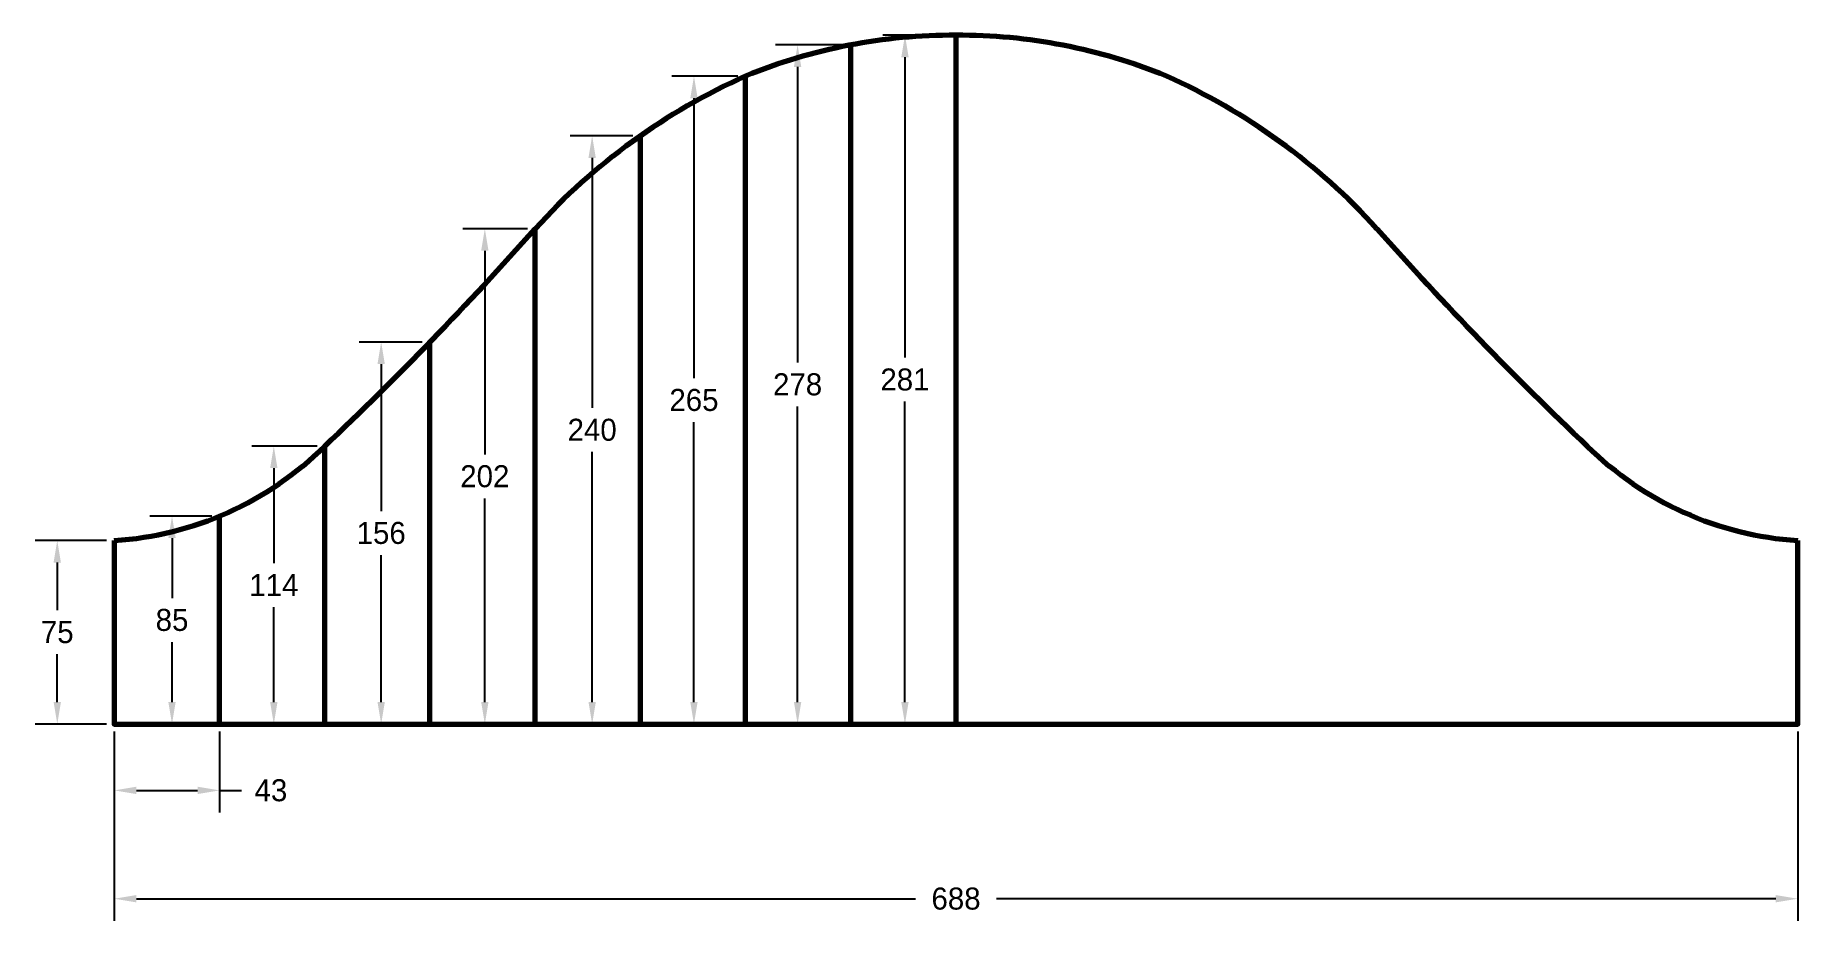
# Model space of a CAD drawing. Extents: x 656 to 1376, y 223 to 585.
import ezdxf

# ---------------------------------------------------------------- set-up
doc = ezdxf.new("R2010")
doc.units = 0
doc.header["$MEASUREMENT"] = 0
doc.dimstyles.get("Standard").update_dxf_attribs({"dimscale": 50, "dimtxt": 0.18, "dimasz": 0.18, "dimexe": 0.18, "dimexo": 0.0625, "dimgap": 0.09, "dimtad": 0, "dimtih": 1, "dimtoh": 1, "dimdec": 0, "dimzin": 0, "dimdsep": 46, "dimtxsty": 'Standard', "dimcen": 0.09, "dimadec": 0, "dimazin": 0, "dimtfac": 1, "dimtdec": 0, "dimtofl": 0, "dimtmove": 0, "dimatfit": 3, "dimfxl": 1, "dimtolj": 1, "dimtzin": 0, "dimarcsym": 0})

# ---------------------------------------------------------------- blocks, each defined once
blk = doc.blocks.new('*D2')
at = {"color": 0, "linetype": 'Continuous', "lineweight": -2, "transparency": 16777216}
for p, q in [((688.01, 300.43), (688.01, 223.16)), ((1376.02, 300.43), (1376.02, 223.16)), ((697.01, 232.16), (1015.51, 232.16)), ((1367.02, 232.16), (1048.51, 232.16))]:
    blk.add_line(p, q, dxfattribs=at)
at = {"color": 0, "linetype": 'Continuous', "transparency": 16777216}
for points in [[(697.01, 233.66), (697.01, 230.66), (688.01, 232.16)], [(1367.02, 233.66), (1367.02, 230.66), (1376.02, 232.16)]]:
    blk.add_solid(points, dxfattribs=at)
at = {"layer": 'Defpoints', "color": 0, "linetype": 'Continuous', "transparency": 16777216}
for p in [(688.01, 303.55), (1376.02, 303.55), (1376.02, 232.16)]:
    blk.add_point(p, dxfattribs=at)
at = {"color": 0, "linetype": 'Continuous', "transparency": 16777216, "insert": (1032.01, 232.16), "char_height": 9, "attachment_point": 5}
blk.add_mtext('\\A1;688', dxfattribs=at)
blk = doc.blocks.new('*D3')
at = {"color": 0, "linetype": 'Continuous', "lineweight": -2, "transparency": 16777216}
for p, q in [((688.01, 300.43), (688.01, 267.43)), ((731.01, 300.43), (731.01, 267.43)), ((697.01, 276.43), (722.01, 276.43)), ((731.01, 276.43), (740.01, 276.43))]:
    blk.add_line(p, q, dxfattribs=at)
at = {"color": 0, "linetype": 'Continuous', "transparency": 16777216}
for points in [[(697.01, 277.93), (697.01, 274.93), (688.01, 276.43)], [(722.01, 277.93), (722.01, 274.93), (731.01, 276.43)]]:
    blk.add_solid(points, dxfattribs=at)
at = {"layer": 'Defpoints', "color": 0, "linetype": 'Continuous', "transparency": 16777216}
for p in [(688.01, 303.55), (731.01, 303.55), (731.01, 276.43)]:
    blk.add_point(p, dxfattribs=at)
at = {"color": 0, "linetype": 'Continuous', "transparency": 16777216, "insert": (752.01, 276.43), "char_height": 9, "attachment_point": 5}
blk.add_mtext('\\A1;43', dxfattribs=at)
blk = doc.blocks.new('*D4')
at = {"color": 0, "linetype": 'Continuous', "lineweight": -2, "transparency": 16777216}
for p, q in [((684.88, 378.55), (655.69, 378.55)), ((664.69, 369.55), (664.69, 350.05)), ((664.69, 312.55), (664.69, 332.05)), ((684.88, 303.55), (655.69, 303.55))]:
    blk.add_line(p, q, dxfattribs=at)
at = {"color": 0, "linetype": 'Continuous', "transparency": 16777216}
for points in [[(663.19, 369.55), (666.19, 369.55), (664.69, 378.55)], [(663.19, 312.55), (666.19, 312.55), (664.69, 303.55)]]:
    blk.add_solid(points, dxfattribs=at)
at = {"layer": 'Defpoints', "color": 0, "linetype": 'Continuous', "transparency": 16777216}
for p in [(664.69, 378.55), (688.01, 378.55), (688.01, 303.55)]:
    blk.add_point(p, dxfattribs=at)
at = {"color": 0, "linetype": 'Continuous', "transparency": 16777216, "insert": (664.69, 341.05), "char_height": 9, "attachment_point": 5}
blk.add_mtext('\\A1;75', dxfattribs=at)
blk = doc.blocks.new('*D5')
at = {"color": 0, "linetype": 'Continuous', "lineweight": -2, "transparency": 16777216}
for p, q in [((727.88, 388.52), (702.59, 388.52)), ((711.59, 379.52), (711.59, 355.04)), ((711.59, 312.55), (711.59, 337.04)), ((727.88, 303.55), (702.59, 303.55))]:
    blk.add_line(p, q, dxfattribs=at)
at = {"color": 0, "linetype": 'Continuous', "transparency": 16777216}
for points in [[(710.09, 379.52), (713.09, 379.52), (711.59, 388.52)], [(710.09, 312.55), (713.09, 312.55), (711.59, 303.55)]]:
    blk.add_solid(points, dxfattribs=at)
at = {"layer": 'Defpoints', "color": 0, "linetype": 'Continuous', "transparency": 16777216}
for p in [(711.59, 388.52), (731.01, 388.52), (731.01, 303.55)]:
    blk.add_point(p, dxfattribs=at)
at = {"color": 0, "linetype": 'Continuous', "transparency": 16777216, "insert": (711.59, 346.04), "char_height": 9, "attachment_point": 5}
blk.add_mtext('\\A1;85', dxfattribs=at)
blk = doc.blocks.new('*D6')
at = {"color": 0, "linetype": 'Continuous', "lineweight": -2, "transparency": 16777216}
for p, q in [((770.88, 417.12), (744.19, 417.12)), ((753.19, 408.12), (753.19, 369.34)), ((753.19, 312.55), (753.19, 351.34)), ((770.88, 303.55), (744.19, 303.55))]:
    blk.add_line(p, q, dxfattribs=at)
at = {"color": 0, "linetype": 'Continuous', "transparency": 16777216}
for points in [[(751.69, 408.12), (754.69, 408.12), (753.19, 417.12)], [(751.69, 312.55), (754.69, 312.55), (753.19, 303.55)]]:
    blk.add_solid(points, dxfattribs=at)
at = {"layer": 'Defpoints', "color": 0, "linetype": 'Continuous', "transparency": 16777216}
for p in [(753.19, 417.12), (774.01, 417.12), (774.01, 303.55)]:
    blk.add_point(p, dxfattribs=at)
at = {"color": 0, "linetype": 'Continuous', "transparency": 16777216, "insert": (753.19, 360.34), "char_height": 9, "attachment_point": 5}
blk.add_mtext('\\A1;114', dxfattribs=at)
blk = doc.blocks.new('*D7')
at = {"color": 0, "linetype": 'Continuous', "lineweight": -2, "transparency": 16777216}
for p, q in [((813.89, 459.62), (788.07, 459.62)), ((797.07, 450.62), (797.07, 390.59)), ((797.07, 312.55), (797.07, 372.59)), ((813.89, 303.55), (788.07, 303.55))]:
    blk.add_line(p, q, dxfattribs=at)
at = {"color": 0, "linetype": 'Continuous', "transparency": 16777216}
for points in [[(795.57, 450.62), (798.57, 450.62), (797.07, 459.62)], [(795.57, 312.55), (798.57, 312.55), (797.07, 303.55)]]:
    blk.add_solid(points, dxfattribs=at)
at = {"layer": 'Defpoints', "color": 0, "linetype": 'Continuous', "transparency": 16777216}
for p in [(797.07, 459.62), (817.01, 459.62), (817.01, 303.55)]:
    blk.add_point(p, dxfattribs=at)
at = {"color": 0, "linetype": 'Continuous', "transparency": 16777216, "insert": (797.07, 381.59), "char_height": 9, "attachment_point": 5}
blk.add_mtext('\\A1;156', dxfattribs=at)
blk = doc.blocks.new('*D8')
at = {"color": 0, "linetype": 'Continuous', "lineweight": -2, "transparency": 16777216}
for p, q in [((856.89, 505.97), (830.43, 505.97)), ((839.43, 496.97), (839.43, 413.76)), ((839.43, 312.55), (839.43, 395.76)), ((856.89, 303.55), (830.43, 303.55))]:
    blk.add_line(p, q, dxfattribs=at)
at = {"color": 0, "linetype": 'Continuous', "transparency": 16777216}
for points in [[(837.93, 496.97), (840.93, 496.97), (839.43, 505.97)], [(837.93, 312.55), (840.93, 312.55), (839.43, 303.55)]]:
    blk.add_solid(points, dxfattribs=at)
at = {"layer": 'Defpoints', "color": 0, "linetype": 'Continuous', "transparency": 16777216}
for p in [(839.43, 505.97), (860.01, 505.97), (860.01, 303.55)]:
    blk.add_point(p, dxfattribs=at)
at = {"color": 0, "linetype": 'Continuous', "transparency": 16777216, "insert": (839.43, 404.76), "char_height": 9, "attachment_point": 5}
blk.add_mtext('\\A1;202', dxfattribs=at)
blk = doc.blocks.new('*D9')
at = {"color": 0, "linetype": 'Continuous', "lineweight": -2, "transparency": 16777216}
for p, q in [((899.89, 543.92), (874.3, 543.92)), ((883.3, 534.92), (883.3, 432.74)), ((883.3, 312.55), (883.3, 414.74)), ((899.89, 303.55), (874.3, 303.55))]:
    blk.add_line(p, q, dxfattribs=at)
at = {"color": 0, "linetype": 'Continuous', "transparency": 16777216}
for points in [[(881.8, 534.92), (884.8, 534.92), (883.3, 543.92)], [(881.8, 312.55), (884.8, 312.55), (883.3, 303.55)]]:
    blk.add_solid(points, dxfattribs=at)
at = {"layer": 'Defpoints', "color": 0, "linetype": 'Continuous', "transparency": 16777216}
for p in [(883.3, 543.92), (903.01, 543.92), (903.01, 303.55)]:
    blk.add_point(p, dxfattribs=at)
at = {"color": 0, "linetype": 'Continuous', "transparency": 16777216, "insert": (883.3, 423.74), "char_height": 9, "attachment_point": 5}
blk.add_mtext('\\A1;240', dxfattribs=at)
blk = doc.blocks.new('*D11')
at = {"color": 0, "linetype": 'Continuous', "lineweight": -2, "transparency": 16777216}
for p, q in [((942.89, 568.31), (915.9, 568.31)), ((924.9, 559.31), (924.9, 444.93)), ((924.9, 312.55), (924.9, 426.93)), ((942.89, 303.55), (915.9, 303.55))]:
    blk.add_line(p, q, dxfattribs=at)
at = {"color": 0, "linetype": 'Continuous', "transparency": 16777216}
for points in [[(923.4, 559.31), (926.4, 559.31), (924.9, 568.31)], [(923.4, 312.55), (926.4, 312.55), (924.9, 303.55)]]:
    blk.add_solid(points, dxfattribs=at)
at = {"layer": 'Defpoints', "color": 0, "linetype": 'Continuous', "transparency": 16777216}
for p in [(924.9, 568.31), (946.01, 568.31), (946.01, 303.55)]:
    blk.add_point(p, dxfattribs=at)
at = {"color": 0, "linetype": 'Continuous', "transparency": 16777216, "insert": (924.9, 435.93), "char_height": 9, "attachment_point": 5}
blk.add_mtext('\\A1;265', dxfattribs=at)
blk = doc.blocks.new('*D12')
at = {"color": 0, "linetype": 'Continuous', "lineweight": -2, "transparency": 16777216}
for p, q in [((985.89, 581.09), (958.26, 581.09)), ((967.26, 572.09), (967.26, 451.32)), ((967.26, 312.55), (967.26, 433.32)), ((985.89, 303.55), (958.26, 303.55))]:
    blk.add_line(p, q, dxfattribs=at)
at = {"color": 0, "linetype": 'Continuous', "transparency": 16777216}
for points in [[(965.76, 572.09), (968.76, 572.09), (967.26, 581.09)], [(965.76, 312.55), (968.76, 312.55), (967.26, 303.55)]]:
    blk.add_solid(points, dxfattribs=at)
at = {"layer": 'Defpoints', "color": 0, "linetype": 'Continuous', "transparency": 16777216}
for p in [(967.26, 581.09), (989.01, 581.09), (989.01, 303.55)]:
    blk.add_point(p, dxfattribs=at)
at = {"color": 0, "linetype": 'Continuous', "transparency": 16777216, "insert": (967.26, 442.32), "char_height": 9, "attachment_point": 5}
blk.add_mtext('\\A1;278', dxfattribs=at)
blk = doc.blocks.new('*D13')
at = {"color": 0, "linetype": 'Continuous', "lineweight": -2, "transparency": 16777216}
for p, q in [((1028.89, 585.02), (1002.14, 585.02)), ((1011.14, 576.02), (1011.14, 453.29)), ((1011.14, 312.55), (1011.14, 435.29)), ((1028.89, 303.55), (1002.14, 303.55))]:
    blk.add_line(p, q, dxfattribs=at)
at = {"color": 0, "linetype": 'Continuous', "transparency": 16777216}
for points in [[(1009.64, 576.02), (1012.64, 576.02), (1011.14, 585.02)], [(1009.64, 312.55), (1012.64, 312.55), (1011.14, 303.55)]]:
    blk.add_solid(points, dxfattribs=at)
at = {"layer": 'Defpoints', "color": 0, "linetype": 'Continuous', "transparency": 16777216}
for p in [(1011.14, 585.02), (1032.01, 585.02), (1032.01, 303.55)]:
    blk.add_point(p, dxfattribs=at)
at = {"color": 0, "linetype": 'Continuous', "transparency": 16777216, "insert": (1011.14, 444.29), "char_height": 9, "attachment_point": 5}
blk.add_mtext('\\A1;281', dxfattribs=at)

msp = doc.modelspace()

# ---------------------------------------------------------------- linework, layer by layer
at = {"color": 18, "lineweight": 70, "true_color": 0x000000}
for p, q in [((1032.01, 303.55), (1032.01, 585.02)), ((989.01, 303.55), (989.01, 581.09)), ((946.01, 303.55), (946.01, 568.31)), ((903.01, 303.55), (903.01, 543.92)), ((860.01, 303.55), (860.01, 505.97)), ((817.01, 303.55), (817.01, 459.62)), ((774.01, 303.55), (774.01, 417.12)), ((731.01, 303.55), (731.01, 388.52))]:
    msp.add_line(p, q, dxfattribs=at)
at = {"color": 18, "true_color": 0x000000}
for p, q in [((688.01, 303.55), (688.01, 378.55)), ((1376.02, 303.55), (1376.02, 378.55))]:
    msp.add_line(p, q, dxfattribs=at)
at = {"color": 18, "linetype": 'Continuous', "lineweight": 70, "true_color": 0x000000}
msp.add_lwpolyline([(688.01, 378.55), (688.01, 303.55), (1376.02, 303.55), (1376.02, 378.55)], dxfattribs=at)
for centre, radius, start, end in [((1030.68, 362.22), 222.8, 89.65656, 112.33389), ((1033.35, 362.22), 222.8, 67.66611, 90.34344), ((1051.24, 332.66), 258.08, 114.06373, 137.81583), ((1012.78, 332.66), 258.08, 42.18417, 65.93627), ((-206.49, 1452.32), 1425.84, 313.4455, 318.41574), ((2270.51, 1452.32), 1425.84, 221.58426, 226.5545), ((679.67, 512.31), 134.01, 273.56609, 314.74464), ((1384.35, 512.31), 134.01, 225.25536, 266.43391)]:
    msp.add_arc(centre, radius, start, end, dxfattribs=at)

# ---------------------------------------------------------------- dimensions: what is measured, and where the dimension line sits
at = {"color": 18, "linetype": 'Continuous', "true_color": 0x000000}
for p1, p2, distance, picture, middle in [((1032.01, 303.55), (1032.01, 585.02), 20.88, '*D13', (1011.14, 444.29)), ((989.01, 303.55), (989.01, 581.09), 21.75, '*D12', (967.26, 442.32)), ((946.01, 303.55), (946.01, 568.31), 21.11, '*D11', (924.9, 435.93)), ((903.01, 303.55), (903.01, 543.92), 19.71, '*D9', (883.3, 423.74)), ((860.01, 303.55), (860.01, 505.97), 20.58, '*D8', (839.43, 404.76)), ((817.01, 303.55), (817.01, 459.62), 19.94, '*D7', (797.07, 381.59)), ((774.01, 303.55), (774.01, 417.12), 20.82, '*D6', (753.19, 360.34)), ((731.01, 303.55), (731.01, 388.52), 19.42, '*D5', (711.59, 346.04)), ((688.01, 303.55), (688.01, 378.55), 23.32, '*D4', (664.69, 341.05)), ((688.01, 303.55), (1376.02, 303.55), -71.4, '*D2', (1032.01, 232.16)), ((688.01, 303.55), (731.01, 303.55), -27.12, '*D3', (752.01, 276.43))]:
    dim = msp.add_aligned_dim(p1=p1, p2=p2, distance=distance, dimstyle='Standard', dxfattribs=at)
    dim.commit()
    dim.dimension.update_dxf_attribs({"geometry": picture, "text_midpoint": middle})

doc.saveas('drawing.dxf')
